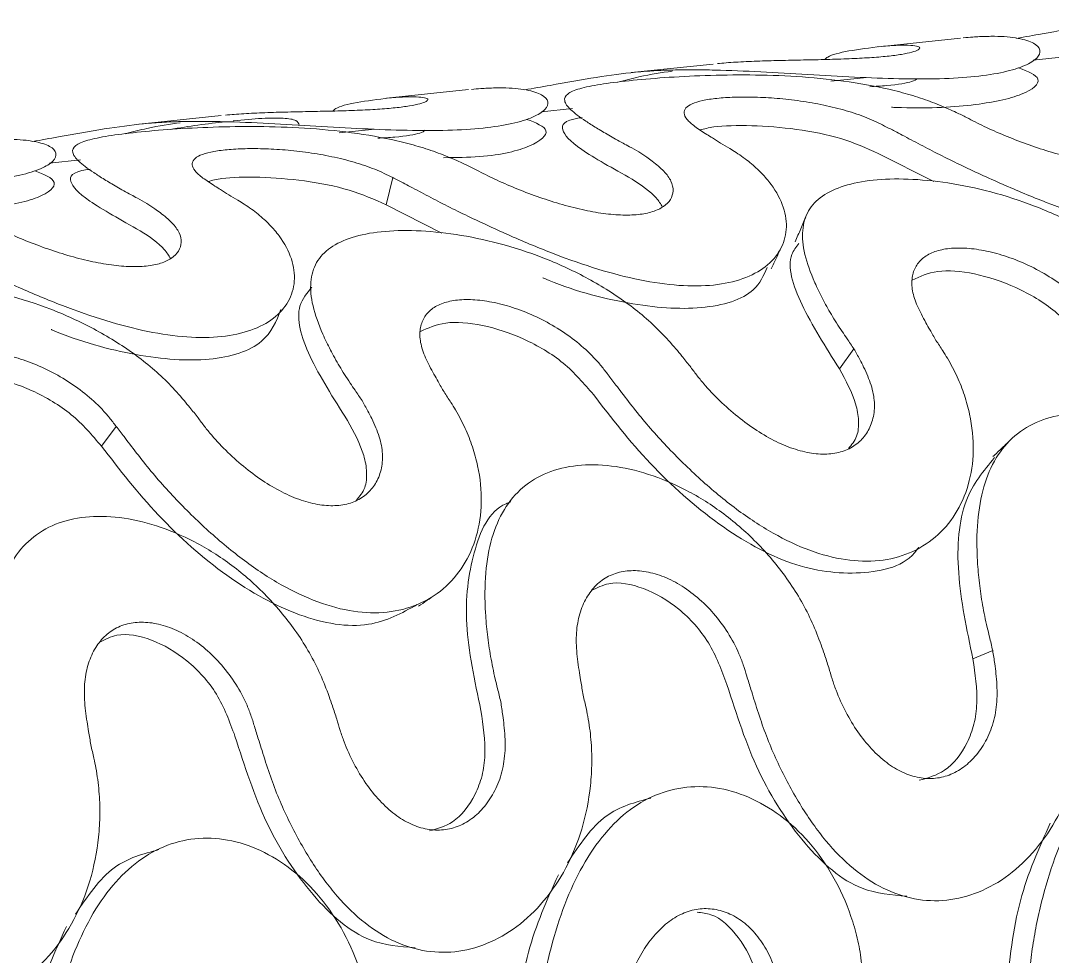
# Model space of a CAD drawing. Header units: millimetres. Extents: x -696 to 165, y -344 to 645.
# Drawn here: x -207.85 to -190.37, y 595.62 to 611.49 of the extents above; entities that cross this region are included whole.
import ezdxf

# ---------------------------------------------------------------- set-up
doc = ezdxf.new("R2010")
doc.units = ezdxf.units.MM

msp = doc.modelspace()

# ---------------------------------------------------------------- linework, layer by layer
at = {"color": 7, "linetype": 'Continuous', "lineweight": 15}
for p, q in [((-191.923, 611.191), (-193.314, 611.045)), ((-196.116, 610.751), (-197.506, 610.606)), ((-190.16, 610.873), (-190.689, 610.818)), ((-193.513, 610.522), (-194.119, 610.458)), ((-200.262, 610.317), (-201.653, 610.171)), ((-204.455, 609.877), (-205.845, 609.731)), ((-198.499, 609.999), (-199.028, 609.943)), ((-201.852, 609.647), (-202.458, 609.584)), ((-206.838, 609.124), (-207.366, 609.069)), ((-201.657, 608.362), (-200.715, 607.882)), ((-206.484, 604.269), (-206.237, 604.606)), ((-191.713, 600.662), (-191.377, 600.806))]:
    msp.add_line(p, q, dxfattribs=at)
at = {"color": 144, "linetype": 'Continuous', "lineweight": 0}
for p, q in [((-193.319, 609.236), (-192.376, 608.757)), ((-201.657, 608.362), (-201.548, 608.825)), ((-193.976, 605.581), (-193.729, 605.918))]:
    msp.add_line(p, q, dxfattribs=at)
for points, knots in [([(-190.971, 611.187), (-190.827, 611.213), (-190.427, 611.283), (-189.729, 611.412), (-189.307, 611.462), (-189.095, 611.488)], [0, 0, 0, 0, 0.217821, 0.608524, 1, 1, 1, 1]), ([(-197.434, 610.613), (-197.373, 610.618), (-197.27, 610.628), (-197.061, 610.641), (-196.801, 610.651), (-196.456, 610.654), (-195.965, 610.648), (-195.315, 610.622), (-194.513, 610.574), (-193.716, 610.527), (-192.957, 610.496), (-192.262, 610.496), (-191.658, 610.533), (-191.169, 610.61), (-190.813, 610.721), (-190.605, 610.853), (-190.554, 610.989), (-190.661, 611.11), (-190.881, 611.181), (-191.125, 611.214), (-191.343, 611.224), (-191.545, 611.219), (-191.728, 611.209), (-191.82, 611.201), (-191.875, 611.196)], [0, 0, 0, 0, 0.01866, 0.031955, 0.063741, 0.095406, 0.127145, 0.190448, 0.253123, 0.315389, 0.377216, 0.438697, 0.5, 0.561304, 0.62279, 0.684608, 0.746879, 0.809341, 0.872758, 0.904994, 0.936399, 0.968174, 0.981425, 1, 1, 1, 1]), ([(-193.264, 611.05), (-193.216, 611.054), (-193.133, 611.062), (-192.973, 611.07), (-192.799, 611.072), (-192.653, 611.057), (-192.602, 611.028), (-192.63, 610.992), (-192.735, 610.952), (-192.911, 610.915), (-193.156, 610.882), (-193.458, 610.858), (-193.806, 610.84), (-194.187, 610.828), (-194.587, 610.82), (-194.99, 610.812), (-195.379, 610.801), (-195.679, 610.787), (-195.896, 610.772), (-195.995, 610.763), (-196.044, 610.759)], [0, 0, 0, 0, 0.037586, 0.064255, 0.12723, 0.189295, 0.251986, 0.314945, 0.377155, 0.438811, 0.499758, 0.561114, 0.622703, 0.684321, 0.746812, 0.809827, 0.873255, 0.936776, 0.968416, 1, 1, 1, 1]), ([(-194.223, 610.83), (-194.208, 610.843), (-194.099, 610.945), (-193.652, 611.001), (-193.264, 611.05)], [0, 0, 0, 0, 0.13264, 1, 1, 1, 1]), ([(-199.31, 610.313), (-199.166, 610.338), (-198.765, 610.409), (-198.068, 610.537), (-197.646, 610.588), (-197.434, 610.613)], [0, 0, 0, 0, 0.217821, 0.608524, 1, 1, 1, 1]), ([(-191.819, 609.845), (-191.878, 609.874), (-191.978, 609.923), (-192.18, 610.015), (-192.432, 610.119), (-192.771, 610.231), (-193.255, 610.356), (-193.898, 610.471), (-194.699, 610.547), (-195.497, 610.572), (-196.259, 610.56), (-196.956, 610.523), (-197.561, 610.47), (-198.049, 610.408), (-198.403, 610.335), (-198.608, 610.246), (-198.658, 610.132), (-198.553, 609.983), (-198.338, 609.822), (-198.101, 609.671), (-197.891, 609.546), (-197.695, 609.436), (-197.52, 609.341), (-197.43, 609.291), (-197.378, 609.262)], [0, 0, 0, 0, 0.01866, 0.031955, 0.063741, 0.095406, 0.127145, 0.190448, 0.253123, 0.315389, 0.377216, 0.438697, 0.5, 0.561304, 0.62279, 0.684608, 0.746879, 0.809341, 0.872758, 0.904994, 0.936399, 0.968174, 0.981425, 1, 1, 1, 1]), ([(-196.809, 610.629), (-196.988, 610.605), (-197.264, 610.567), (-197.61, 610.476), (-197.732, 610.444)], [0, 0, 0, 0, 0.646947, 1, 1, 1, 1]), ([(-193.092, 610.018), (-193.068, 610.017), (-192.535, 609.993), (-191.676, 610.036), (-190.8, 610.22), (-190.481, 610.512), (-190.785, 610.629), (-190.937, 610.688)], [0, 0, 0, 0, 0.01206, 0.259553, 0.50699, 0.754264, 1, 1, 1, 1]), ([(-192.658, 610.502), (-192.679, 610.486), (-192.735, 610.447), (-193.042, 610.392), (-193.363, 610.373), (-193.462, 610.367)], [0, 0, 0, 0, 0.306977, 0.78579, 1, 1, 1, 1]), ([(-205.773, 609.738), (-205.712, 609.744), (-205.609, 609.753), (-205.4, 609.766), (-205.14, 609.777), (-204.795, 609.78), (-204.303, 609.773), (-203.654, 609.747), (-202.851, 609.699), (-202.055, 609.652), (-201.296, 609.622), (-200.601, 609.621), (-199.997, 609.659), (-199.508, 609.736), (-199.152, 609.847), (-198.944, 609.979), (-198.893, 610.115), (-199, 610.235), (-199.22, 610.307), (-199.464, 610.339), (-199.682, 610.349), (-199.884, 610.345), (-200.067, 610.334), (-200.159, 610.326), (-200.214, 610.321)], [0, 0, 0, 0, 0.01866, 0.031955, 0.063741, 0.095406, 0.127145, 0.190448, 0.253123, 0.315389, 0.377216, 0.438697, 0.5, 0.561304, 0.62279, 0.684608, 0.746879, 0.809341, 0.872758, 0.904994, 0.936399, 0.968174, 0.981425, 1, 1, 1, 1]), ([(-201.603, 610.176), (-201.555, 610.18), (-201.472, 610.187), (-201.312, 610.195), (-201.138, 610.197), (-200.992, 610.182), (-200.941, 610.154), (-200.969, 610.117), (-201.074, 610.078), (-201.25, 610.04), (-201.495, 610.008), (-201.797, 609.983), (-202.145, 609.965), (-202.526, 609.954), (-202.926, 609.946), (-203.329, 609.938), (-203.718, 609.927), (-204.018, 609.912), (-204.235, 609.898), (-204.334, 609.889), (-204.383, 609.884)], [0, 0, 0, 0, 0.037586, 0.064255, 0.12723, 0.189295, 0.251986, 0.314945, 0.377155, 0.438811, 0.499758, 0.561114, 0.622703, 0.684321, 0.746812, 0.809827, 0.873255, 0.936776, 0.968416, 1, 1, 1, 1]), ([(-193.209, 609.699), (-193.151, 609.67), (-193.051, 609.62), (-192.852, 609.515), (-192.606, 609.383), (-192.281, 609.215), (-191.821, 608.989), (-191.216, 608.709), (-190.471, 608.397), (-189.729, 608.137), (-189.014, 607.95), (-188.348, 607.855), (-187.755, 607.861), (-187.255, 607.97), (-186.87, 608.175), (-186.618, 608.464), (-186.512, 608.812), (-186.562, 609.196), (-186.737, 609.524), (-186.95, 609.776), (-187.147, 609.957), (-187.336, 610.093), (-187.509, 610.201), (-187.598, 610.252), (-187.65, 610.282)], [0, 0, 0, 0, 0.01866, 0.031955, 0.063741, 0.095406, 0.127145, 0.190448, 0.253123, 0.315389, 0.377216, 0.438697, 0.5, 0.561304, 0.62279, 0.684608, 0.746879, 0.809341, 0.872758, 0.904994, 0.936399, 0.968174, 0.981425, 1, 1, 1, 1]), ([(-202.562, 609.955), (-202.547, 609.969), (-202.437, 610.07), (-201.991, 610.127), (-201.603, 610.176)], [0, 0, 0, 0, 0.13264, 1, 1, 1, 1]), ([(-195.989, 609.408), (-196.035, 609.438), (-196.114, 609.489), (-196.268, 609.585), (-196.435, 609.694), (-196.574, 609.816), (-196.621, 609.921), (-196.589, 610.009), (-196.482, 610.08), (-196.305, 610.135), (-196.06, 610.172), (-195.758, 610.192), (-195.412, 610.193), (-195.032, 610.172), (-194.636, 610.128), (-194.238, 610.059), (-193.855, 609.964), (-193.562, 609.864), (-193.352, 609.773), (-193.257, 609.724), (-193.209, 609.699)], [0, 0, 0, 0, 0.037586, 0.064255, 0.12723, 0.189295, 0.251986, 0.314945, 0.377155, 0.438811, 0.499758, 0.561114, 0.622703, 0.684321, 0.746812, 0.809827, 0.873255, 0.936776, 0.968416, 1, 1, 1, 1]), ([(-189.04, 610.137), (-188.993, 610.106), (-188.914, 610.054), (-188.764, 609.945), (-188.602, 609.81), (-188.476, 609.637), (-188.443, 609.473), (-188.489, 609.326), (-188.607, 609.204), (-188.792, 609.116), (-189.04, 609.067), (-189.339, 609.059), (-189.678, 609.092), (-190.045, 609.162), (-190.428, 609.266), (-190.812, 609.394), (-191.183, 609.54), (-191.47, 609.667), (-191.676, 609.77), (-191.772, 609.82), (-191.819, 609.845)], [0, 0, 0, 0, 0.0375864, 0.0642546, 0.1272298, 0.189295, 0.2519863, 0.3149454, 0.3771553, 0.4388113, 0.4997585, 0.5611137, 0.6227028, 0.6843215, 0.746812, 0.8098273, 0.8732547, 0.9367756, 0.9684164, 1, 1, 1, 1]), ([(-207.649, 609.438), (-207.505, 609.463), (-207.104, 609.534), (-206.407, 609.663), (-205.984, 609.713), (-205.773, 609.738)], [0, 0, 0, 0, 0.217821, 0.608524, 1, 1, 1, 1]), ([(-200.158, 608.97), (-200.216, 608.999), (-200.316, 609.048), (-200.519, 609.14), (-200.771, 609.244), (-201.11, 609.357), (-201.593, 609.482), (-202.237, 609.596), (-203.038, 609.672), (-203.836, 609.697), (-204.598, 609.685), (-205.295, 609.648), (-205.9, 609.596), (-206.388, 609.533), (-206.742, 609.46), (-206.947, 609.371), (-206.997, 609.257), (-206.892, 609.108), (-206.677, 608.948), (-206.44, 608.796), (-206.23, 608.671), (-206.034, 608.562), (-205.859, 608.467), (-205.769, 608.417), (-205.717, 608.387)], [0, 0, 0, 0, 0.01866, 0.031955, 0.063741, 0.095406, 0.127145, 0.190448, 0.253123, 0.315389, 0.377216, 0.438697, 0.5, 0.561304, 0.62279, 0.684608, 0.746879, 0.809341, 0.872758, 0.904994, 0.936399, 0.968174, 0.981425, 1, 1, 1, 1]), ([(-205.148, 609.755), (-205.327, 609.73), (-205.603, 609.692), (-205.949, 609.602), (-206.071, 609.57)], [0, 0, 0, 0, 0.646947, 1, 1, 1, 1]), ([(-200.686, 609.162), (-200.475, 609.165), (-199.817, 609.175), (-199.154, 609.351), (-198.816, 609.636), (-199.123, 609.754), (-199.276, 609.813)], [0, 0, 0, 0, 0.137134, 0.4254799, 0.7136367, 1, 1, 1, 1]), ([(-198.337, 609.843), (-198.353, 609.841), (-198.655, 609.794), (-198.725, 609.651), (-198.461, 609.34), (-197.813, 608.98), (-197.488, 608.799)], [0, 0, 0, 0, 0.018526, 0.345504, 0.672289, 1, 1, 1, 1]), ([(-196.336, 609.634), (-196.265, 609.652), (-196.064, 609.704), (-195.473, 609.716), (-194.708, 609.659), (-193.918, 609.506), (-193.518, 609.326), (-193.319, 609.236)], [0, 0, 0, 0, 0.1208444, 0.3410452, 0.5613281, 0.7807822, 1, 1, 1, 1]), ([(-200.996, 609.627), (-201.018, 609.612), (-201.074, 609.572), (-201.381, 609.517), (-201.702, 609.499), (-201.801, 609.493)], [0, 0, 0, 0, 0.306977, 0.78579, 1, 1, 1, 1]), ([(-214.112, 608.864), (-214.051, 608.869), (-213.948, 608.878), (-213.739, 608.892), (-213.479, 608.902), (-213.134, 608.905), (-212.642, 608.899), (-211.993, 608.873), (-211.19, 608.825), (-210.394, 608.778), (-209.635, 608.747), (-208.94, 608.746), (-208.336, 608.784), (-207.847, 608.861), (-207.491, 608.972), (-207.283, 609.104), (-207.232, 609.24), (-207.339, 609.361), (-207.559, 609.432), (-207.803, 609.464), (-208.021, 609.475), (-208.223, 609.47), (-208.406, 609.46), (-208.498, 609.452), (-208.552, 609.447)], [0, 0, 0, 0, 0.01866, 0.031955, 0.063741, 0.095406, 0.127145, 0.190448, 0.253123, 0.315389, 0.377216, 0.438697, 0.5, 0.561304, 0.62279, 0.684608, 0.746879, 0.809341, 0.872758, 0.904994, 0.936399, 0.968174, 0.981425, 1, 1, 1, 1]), ([(-204.328, 608.533), (-204.374, 608.563), (-204.453, 608.614), (-204.607, 608.71), (-204.774, 608.819), (-204.913, 608.941), (-204.959, 609.046), (-204.928, 609.134), (-204.821, 609.206), (-204.644, 609.261), (-204.399, 609.298), (-204.097, 609.317), (-203.75, 609.318), (-203.371, 609.298), (-202.975, 609.253), (-202.577, 609.184), (-202.194, 609.089), (-201.901, 608.989), (-201.691, 608.898), (-201.596, 608.849), (-201.548, 608.825)], [0, 0, 0, 0, 0.0375864, 0.0642546, 0.1272298, 0.189295, 0.2519863, 0.3149454, 0.3771553, 0.4388113, 0.4997585, 0.5611137, 0.6227028, 0.6843215, 0.746812, 0.8098273, 0.8732547, 0.9367756, 0.9684164, 1, 1, 1, 1]), ([(-197.378, 609.262), (-197.332, 609.231), (-197.253, 609.179), (-197.103, 609.071), (-196.941, 608.935), (-196.815, 608.762), (-196.782, 608.598), (-196.828, 608.451), (-196.946, 608.33), (-197.131, 608.241), (-197.379, 608.192), (-197.678, 608.185), (-198.017, 608.217), (-198.384, 608.288), (-198.767, 608.392), (-199.151, 608.52), (-199.522, 608.665), (-199.809, 608.793), (-200.015, 608.895), (-200.111, 608.945), (-200.158, 608.97)], [0, 0, 0, 0, 0.037586, 0.064255, 0.12723, 0.189295, 0.251986, 0.314945, 0.377155, 0.438811, 0.499758, 0.561114, 0.622703, 0.684321, 0.746812, 0.809827, 0.873255, 0.936776, 0.968416, 1, 1, 1, 1]), ([(-209.77, 608.269), (-209.745, 608.268), (-209.213, 608.244), (-208.353, 608.287), (-207.478, 608.47), (-207.158, 608.763), (-207.463, 608.88), (-207.615, 608.939)], [0, 0, 0, 0, 0.0120602, 0.2595526, 0.5069896, 0.7542643, 1, 1, 1, 1]), ([(-206.676, 608.969), (-206.692, 608.966), (-206.994, 608.919), (-207.063, 608.776), (-206.8, 608.466), (-206.152, 608.105), (-205.827, 607.924)], [0, 0, 0, 0, 0.018526, 0.345504, 0.672289, 1, 1, 1, 1]), ([(-204.675, 608.76), (-204.604, 608.778), (-204.403, 608.83), (-203.812, 608.842), (-203.047, 608.784), (-202.257, 608.631), (-201.857, 608.452), (-201.657, 608.362)], [0, 0, 0, 0, 0.1208444, 0.3410452, 0.5613281, 0.7807822, 1, 1, 1, 1]), ([(-197.488, 608.799), (-197.332, 608.695), (-197.104, 608.542), (-197.006, 608.378), (-196.976, 608.326)], [0, 0, 0, 0, 0.684875, 1, 1, 1, 1]), ([(-209.887, 607.95), (-209.829, 607.921), (-209.729, 607.87), (-209.529, 607.766), (-209.284, 607.634), (-208.959, 607.465), (-208.498, 607.24), (-207.894, 606.96), (-207.149, 606.647), (-206.407, 606.388), (-205.692, 606.201), (-205.026, 606.106), (-204.432, 606.112), (-203.933, 606.221), (-203.548, 606.426), (-203.296, 606.714), (-203.19, 607.063), (-203.24, 607.447), (-203.415, 607.775), (-203.628, 608.026), (-203.825, 608.208), (-204.014, 608.344), (-204.187, 608.452), (-204.276, 608.503), (-204.328, 608.533)], [0, 0, 0, 0, 0.01866, 0.031955, 0.063741, 0.095406, 0.127145, 0.190448, 0.253123, 0.315389, 0.377216, 0.438697, 0.5, 0.561304, 0.62279, 0.684608, 0.746879, 0.809341, 0.872758, 0.904994, 0.936399, 0.968174, 0.981425, 1, 1, 1, 1]), ([(-205.717, 608.387), (-205.671, 608.357), (-205.592, 608.305), (-205.442, 608.196), (-205.28, 608.061), (-205.153, 607.887), (-205.121, 607.724), (-205.167, 607.576), (-205.285, 607.455), (-205.47, 607.366), (-205.718, 607.318), (-206.017, 607.31), (-206.356, 607.343), (-206.723, 607.413), (-207.106, 607.517), (-207.49, 607.645), (-207.861, 607.791), (-208.147, 607.918), (-208.354, 608.021), (-208.449, 608.071), (-208.497, 608.096)], [0, 0, 0, 0, 0.037586, 0.064255, 0.12723, 0.189295, 0.251986, 0.314945, 0.377155, 0.438811, 0.499758, 0.561114, 0.622703, 0.684321, 0.746812, 0.809827, 0.873255, 0.936776, 0.968416, 1, 1, 1, 1]), ([(-205.827, 607.924), (-205.671, 607.82), (-205.443, 607.668), (-205.345, 607.503), (-205.314, 607.452)], [0, 0, 0, 0, 0.684875, 1, 1, 1, 1]), ([(-196.508, 605.627), (-196.554, 605.684), (-196.632, 605.783), (-196.792, 605.976), (-196.996, 606.202), (-197.278, 606.467), (-197.694, 606.792), (-198.265, 607.145), (-199, 607.481), (-199.75, 607.723), (-200.481, 607.873), (-201.161, 607.938), (-201.76, 607.92), (-202.254, 607.823), (-202.625, 607.648), (-202.861, 607.396), (-202.958, 607.066), (-202.92, 606.658), (-202.777, 606.257), (-202.609, 605.905), (-202.455, 605.628), (-202.308, 605.397), (-202.174, 605.201), (-202.107, 605.102), (-202.068, 605.044)], [0, 0, 0, 0, 0.01866, 0.031955, 0.063741, 0.095406, 0.127145, 0.190448, 0.253123, 0.315389, 0.377216, 0.438697, 0.5, 0.561304, 0.62279, 0.684608, 0.746879, 0.809341, 0.872758, 0.904994, 0.936399, 0.968174, 0.981425, 1, 1, 1, 1]), ([(-192.339, 606.064), (-192.372, 606.123), (-192.43, 606.223), (-192.541, 606.419), (-192.662, 606.647), (-192.749, 606.909), (-192.753, 607.137), (-192.688, 607.327), (-192.557, 607.475), (-192.366, 607.578), (-192.117, 607.631), (-191.819, 607.634), (-191.487, 607.587), (-191.131, 607.49), (-190.768, 607.343), (-190.413, 607.15), (-190.082, 606.916), (-189.837, 606.693), (-189.67, 606.503), (-189.596, 606.405), (-189.559, 606.355)], [0, 0, 0, 0, 0.037586, 0.064255, 0.12723, 0.189295, 0.251986, 0.314945, 0.377155, 0.438811, 0.499758, 0.561114, 0.622703, 0.684321, 0.746812, 0.809827, 0.873255, 0.936776, 0.968416, 1, 1, 1, 1]), ([(-192.74, 607.087), (-192.61, 607.148), (-192.346, 607.273), (-191.696, 607.222), (-190.982, 606.988), (-190.283, 606.578), (-189.965, 606.205), (-189.806, 606.019)], [0, 0, 0, 0, 0.195842, 0.397258, 0.59875, 0.799483, 1, 1, 1, 1]), ([(-204.847, 604.752), (-204.893, 604.81), (-204.971, 604.908), (-205.131, 605.101), (-205.334, 605.328), (-205.617, 605.593), (-206.033, 605.917), (-206.604, 606.271), (-207.339, 606.607), (-208.089, 606.848), (-208.82, 606.999), (-209.5, 607.063), (-210.099, 607.045), (-210.593, 606.948), (-210.964, 606.774), (-211.2, 606.521), (-211.297, 606.191), (-211.258, 605.784), (-211.116, 605.382), (-210.948, 605.031), (-210.793, 604.754), (-210.647, 604.523), (-210.513, 604.327), (-210.446, 604.227), (-210.406, 604.169)], [0, 0, 0, 0, 0.01866, 0.031955, 0.063741, 0.095406, 0.127145, 0.190448, 0.253123, 0.315389, 0.377216, 0.438697, 0.5, 0.561304, 0.62279, 0.684608, 0.746879, 0.809341, 0.872758, 0.904994, 0.936399, 0.968174, 0.981425, 1, 1, 1, 1]), ([(-202.916, 606.968), (-202.999, 606.869), (-203.229, 606.598), (-203.024, 605.828), (-202.552, 605.081), (-202.315, 604.707)], [0, 0, 0, 0, 0.222686, 0.610793, 1, 1, 1, 1]), ([(-200.678, 605.189), (-200.711, 605.248), (-200.769, 605.349), (-200.88, 605.544), (-201.001, 605.772), (-201.088, 606.035), (-201.092, 606.262), (-201.027, 606.452), (-200.896, 606.6), (-200.705, 606.703), (-200.455, 606.756), (-200.158, 606.759), (-199.826, 606.712), (-199.47, 606.615), (-199.107, 606.468), (-198.752, 606.276), (-198.421, 606.042), (-198.176, 605.819), (-198.008, 605.628), (-197.935, 605.53), (-197.898, 605.481)], [0, 0, 0, 0, 0.037586, 0.064255, 0.12723, 0.189295, 0.251986, 0.314945, 0.377155, 0.438811, 0.499758, 0.561114, 0.622703, 0.684321, 0.746812, 0.809827, 0.873255, 0.936776, 0.968416, 1, 1, 1, 1]), ([(-207.339, 606.249), (-207.335, 606.247), (-206.854, 606.04), (-205.861, 605.775), (-204.608, 605.678), (-203.689, 605.973), (-203.521, 606.39), (-203.442, 606.585)], [0, 0, 0, 0, 0.002279, 0.259127, 0.516216, 0.773247, 1, 1, 1, 1]), ([(-201.079, 606.212), (-200.949, 606.273), (-200.685, 606.398), (-200.035, 606.347), (-199.321, 606.113), (-198.622, 605.703), (-198.304, 605.33), (-198.145, 605.144)], [0, 0, 0, 0, 0.195842, 0.397258, 0.59875, 0.799483, 1, 1, 1, 1]), ([(-197.898, 605.481), (-197.853, 605.423), (-197.776, 605.323), (-197.622, 605.121), (-197.433, 604.874), (-197.181, 604.568), (-196.819, 604.171), (-196.336, 603.697), (-195.727, 603.189), (-195.102, 602.777), (-194.477, 602.482), (-193.869, 602.321), (-193.294, 602.305), (-192.775, 602.436), (-192.334, 602.707), (-191.991, 603.104), (-191.769, 603.605), (-191.682, 604.183), (-191.735, 604.707), (-191.85, 605.131), (-191.974, 605.449), (-192.107, 605.7), (-192.233, 605.905), (-192.3, 606.005), (-192.339, 606.064)], [0, 0, 0, 0, 0.01866, 0.031955, 0.063741, 0.095406, 0.127145, 0.190448, 0.253123, 0.315389, 0.377216, 0.438697, 0.5, 0.561304, 0.62279, 0.684608, 0.746879, 0.809341, 0.872758, 0.904994, 0.936399, 0.968174, 0.981425, 1, 1, 1, 1]), ([(-193.729, 605.918), (-193.695, 605.859), (-193.639, 605.757), (-193.534, 605.553), (-193.428, 605.306), (-193.368, 605.006), (-193.395, 604.736), (-193.491, 604.503), (-193.649, 604.318), (-193.858, 604.191), (-194.114, 604.129), (-194.405, 604.135), (-194.719, 604.206), (-195.048, 604.339), (-195.379, 604.53), (-195.703, 604.765), (-196.008, 605.036), (-196.237, 605.279), (-196.399, 605.478), (-196.472, 605.577), (-196.508, 605.627)], [0, 0, 0, 0, 0.037586, 0.064255, 0.12723, 0.189295, 0.251986, 0.314945, 0.377155, 0.438811, 0.499758, 0.561114, 0.622703, 0.684321, 0.746812, 0.809827, 0.873255, 0.936776, 0.968416, 1, 1, 1, 1]), ([(-193.976, 605.581), (-193.867, 605.382), (-193.705, 605.085), (-193.639, 604.697), (-193.663, 604.421), (-193.769, 604.294), (-193.823, 604.228)], [0, 0, 0, 0, 0.395652, 0.591056, 0.788395, 1, 1, 1, 1]), ([(-198.145, 605.144), (-197.839, 604.748), (-197.228, 603.958), (-196.028, 602.894), (-194.772, 602.19), (-193.614, 602.058), (-192.84, 602.234), (-192.642, 602.54), (-192.632, 602.555)], [0, 0, 0, 0, 0.198725, 0.396184, 0.593851, 0.791703, 0.989511, 1, 1, 1, 1]), ([(-202.068, 605.044), (-202.034, 604.984), (-201.978, 604.883), (-201.873, 604.678), (-201.767, 604.431), (-201.707, 604.131), (-201.734, 603.861), (-201.83, 603.628), (-201.988, 603.444), (-202.197, 603.316), (-202.453, 603.255), (-202.744, 603.26), (-203.058, 603.331), (-203.387, 603.465), (-203.718, 603.655), (-204.042, 603.891), (-204.347, 604.161), (-204.576, 604.404), (-204.738, 604.603), (-204.811, 604.702), (-204.847, 604.752)], [0, 0, 0, 0, 0.037586, 0.064255, 0.12723, 0.189295, 0.251986, 0.314945, 0.377155, 0.438811, 0.499758, 0.561114, 0.622703, 0.684321, 0.746812, 0.809827, 0.873255, 0.936776, 0.968416, 1, 1, 1, 1]), ([(-202.315, 604.707), (-202.206, 604.508), (-202.044, 604.211), (-201.978, 603.822), (-202.002, 603.547), (-202.108, 603.419), (-202.162, 603.353)], [0, 0, 0, 0, 0.395652, 0.591056, 0.788395, 1, 1, 1, 1]), ([(-194.157, 600.515), (-194.181, 600.59), (-194.223, 600.719), (-194.312, 600.974), (-194.432, 601.277), (-194.614, 601.641), (-194.904, 602.098), (-195.333, 602.616), (-195.925, 603.138), (-196.563, 603.539), (-197.214, 603.813), (-197.846, 603.955), (-198.429, 603.963), (-198.939, 603.84), (-199.358, 603.588), (-199.674, 603.213), (-199.883, 602.723), (-199.987, 602.13), (-199.988, 601.562), (-199.946, 601.078), (-199.891, 600.703), (-199.828, 600.395), (-199.765, 600.137), (-199.734, 600.007), (-199.716, 599.932)], [0, 0, 0, 0, 0.01866, 0.031955, 0.063741, 0.095406, 0.127145, 0.190448, 0.253123, 0.315389, 0.377216, 0.438697, 0.5, 0.561304, 0.62279, 0.684608, 0.746879, 0.809341, 0.872758, 0.904994, 0.936399, 0.968174, 0.981425, 1, 1, 1, 1]), ([(-199.545, 603.325), (-199.573, 603.315), (-199.913, 603.19), (-200.208, 602.497), (-200.374, 601.293), (-200.159, 600.29), (-200.052, 599.788)], [0, 0, 0, 0, 0.027964, 0.351798, 0.67544, 1, 1, 1, 1]), ([(-202.495, 599.64), (-202.52, 599.715), (-202.562, 599.844), (-202.651, 600.099), (-202.771, 600.403), (-202.953, 600.766), (-203.243, 601.223), (-203.672, 601.742), (-204.263, 602.264), (-204.902, 602.665), (-205.553, 602.939), (-206.185, 603.08), (-206.768, 603.089), (-207.278, 602.966), (-207.697, 602.713), (-208.013, 602.338), (-208.222, 601.848), (-208.326, 601.255), (-208.327, 600.688), (-208.285, 600.204), (-208.23, 599.828), (-208.167, 599.52), (-208.104, 599.262), (-208.073, 599.133), (-208.055, 599.057)], [0, 0, 0, 0, 0.01866, 0.031955, 0.063741, 0.095406, 0.127145, 0.190448, 0.253123, 0.315389, 0.377216, 0.438697, 0.5, 0.561304, 0.62279, 0.684608, 0.746879, 0.809341, 0.872758, 0.904994, 0.936399, 0.968174, 0.981425, 1, 1, 1, 1]), ([(-198.326, 600.077), (-198.338, 600.154), (-198.36, 600.284), (-198.402, 600.541), (-198.44, 600.844), (-198.435, 601.197), (-198.361, 601.506), (-198.234, 601.764), (-198.057, 601.965), (-197.837, 602.101), (-197.578, 602.165), (-197.291, 602.157), (-196.986, 602.077), (-196.677, 601.928), (-196.378, 601.711), (-196.1, 601.437), (-195.861, 601.113), (-195.701, 600.813), (-195.603, 600.561), (-195.565, 600.433), (-195.546, 600.369)], [0, 0, 0, 0, 0.037586, 0.064255, 0.12723, 0.189295, 0.251986, 0.314945, 0.377155, 0.438811, 0.499758, 0.561114, 0.622703, 0.684321, 0.746812, 0.809827, 0.873255, 0.936776, 0.968416, 1, 1, 1, 1]), ([(-198.177, 601.819), (-198.083, 601.867), (-197.837, 601.995), (-197.293, 601.891), (-196.687, 601.543), (-196.153, 600.961), (-195.973, 600.47), (-195.882, 600.225)], [0, 0, 0, 0, 0.133651, 0.350644, 0.567718, 0.783976, 1, 1, 1, 1]), ([(-206.665, 599.203), (-206.677, 599.279), (-206.699, 599.41), (-206.741, 599.666), (-206.779, 599.969), (-206.774, 600.323), (-206.7, 600.631), (-206.573, 600.89), (-206.396, 601.09), (-206.176, 601.226), (-205.917, 601.29), (-205.63, 601.282), (-205.325, 601.203), (-205.016, 601.053), (-204.716, 600.836), (-204.439, 600.562), (-204.2, 600.238), (-204.039, 599.938), (-203.942, 599.687), (-203.904, 599.558), (-203.885, 599.494)], [0, 0, 0, 0, 0.037586, 0.064255, 0.12723, 0.189295, 0.251986, 0.314945, 0.377155, 0.438811, 0.499758, 0.561114, 0.622703, 0.684321, 0.746812, 0.809827, 0.873255, 0.936776, 0.968416, 1, 1, 1, 1]), ([(-206.516, 600.944), (-206.422, 600.993), (-206.176, 601.12), (-205.632, 601.017), (-205.026, 600.668), (-204.492, 600.087), (-204.311, 599.596), (-204.221, 599.35)], [0, 0, 0, 0, 0.133651, 0.350644, 0.567718, 0.783976, 1, 1, 1, 1]), ([(-195.546, 600.369), (-195.522, 600.293), (-195.481, 600.164), (-195.401, 599.905), (-195.302, 599.593), (-195.161, 599.212), (-194.943, 598.724), (-194.634, 598.154), (-194.214, 597.558), (-193.746, 597.084), (-193.239, 596.749), (-192.704, 596.566), (-192.155, 596.543), (-191.611, 596.681), (-191.096, 596.974), (-190.635, 597.411), (-190.256, 597.974), (-189.981, 598.64), (-189.859, 599.26), (-189.828, 599.775), (-189.842, 600.168), (-189.885, 600.484), (-189.939, 600.746), (-189.969, 600.876), (-189.987, 600.952)], [0, 0, 0, 0, 0.0186597, 0.0319549, 0.0637412, 0.0954062, 0.1271454, 0.1904484, 0.2531234, 0.3153892, 0.3772158, 0.4386966, 0.5000004, 0.5613035, 0.6227903, 0.6846084, 0.746879, 0.8093411, 0.8727575, 0.9049937, 0.9363988, 0.9681745, 0.9814248, 1, 1, 1, 1]), ([(-203.885, 599.494), (-203.861, 599.419), (-203.82, 599.29), (-203.74, 599.031), (-203.641, 598.719), (-203.5, 598.337), (-203.282, 597.849), (-202.973, 597.279), (-202.553, 596.684), (-202.085, 596.21), (-201.578, 595.874), (-201.043, 595.691), (-200.494, 595.668), (-199.95, 595.806), (-199.434, 596.1), (-198.974, 596.537), (-198.595, 597.1), (-198.32, 597.766), (-198.198, 598.385), (-198.167, 598.9), (-198.181, 599.293), (-198.224, 599.61), (-198.278, 599.871), (-198.308, 600.001), (-198.326, 600.077)], [0, 0, 0, 0, 0.01866, 0.031955, 0.063741, 0.095406, 0.127145, 0.190448, 0.253123, 0.315389, 0.377216, 0.438697, 0.5, 0.561304, 0.62279, 0.684608, 0.746879, 0.809341, 0.872758, 0.904994, 0.936399, 0.968174, 0.981425, 1, 1, 1, 1]), ([(-195.882, 600.225), (-195.72, 599.72), (-195.396, 598.713), (-194.586, 597.475), (-193.71, 596.705), (-193.088, 596.657), (-192.83, 596.637)], [0, 0, 0, 0, 0.270904, 0.540083, 0.809546, 1, 1, 1, 1]), ([(-199.716, 599.932), (-199.704, 599.855), (-199.683, 599.724), (-199.651, 599.464), (-199.631, 599.153), (-199.674, 598.783), (-199.79, 598.456), (-199.96, 598.18), (-200.173, 597.963), (-200.418, 597.817), (-200.685, 597.749), (-200.964, 597.761), (-201.244, 597.851), (-201.517, 598.016), (-201.773, 598.251), (-202.008, 598.544), (-202.211, 598.883), (-202.351, 599.192), (-202.44, 599.447), (-202.477, 599.576), (-202.495, 599.64)], [0, 0, 0, 0, 0.037586, 0.064255, 0.12723, 0.189295, 0.251986, 0.314945, 0.377155, 0.438811, 0.499758, 0.561114, 0.622703, 0.684321, 0.746812, 0.809827, 0.873255, 0.936776, 0.968416, 1, 1, 1, 1]), ([(-200.052, 599.788), (-200.014, 599.534), (-199.958, 599.154), (-200.022, 598.672), (-200.183, 598.259), (-200.476, 597.871), (-200.787, 597.782), (-200.922, 597.743)], [0, 0, 0, 0, 0.267383, 0.399437, 0.5328, 0.797632, 1, 1, 1, 1]), ([(-185.23, 595.522), (-185.229, 595.6), (-185.228, 595.733), (-185.232, 595.999), (-185.249, 596.319), (-185.307, 596.708), (-185.438, 597.205), (-185.683, 597.781), (-186.082, 598.378), (-186.566, 598.851), (-187.104, 599.183), (-187.667, 599.364), (-188.227, 599.386), (-188.76, 599.249), (-189.248, 598.958), (-189.678, 598.524), (-190.041, 597.963), (-190.336, 597.295), (-190.523, 596.669), (-190.64, 596.145), (-190.709, 595.745), (-190.748, 595.42), (-190.77, 595.151), (-190.782, 595.017), (-190.789, 594.939)], [0, 0, 0, 0, 0.01866, 0.031955, 0.063741, 0.095406, 0.127145, 0.190448, 0.253123, 0.315389, 0.377216, 0.438697, 0.5, 0.561304, 0.62279, 0.684608, 0.746879, 0.809341, 0.872758, 0.904994, 0.936399, 0.968174, 0.981425, 1, 1, 1, 1]), ([(-212.224, 598.62), (-212.2, 598.544), (-212.159, 598.415), (-212.079, 598.156), (-211.98, 597.844), (-211.838, 597.463), (-211.621, 596.975), (-211.312, 596.405), (-210.892, 595.809), (-210.424, 595.335), (-209.917, 595), (-209.382, 594.817), (-208.833, 594.794), (-208.289, 594.932), (-207.773, 595.225), (-207.313, 595.662), (-206.933, 596.225), (-206.659, 596.891), (-206.537, 597.511), (-206.506, 598.026), (-206.52, 598.419), (-206.563, 598.735), (-206.617, 598.997), (-206.647, 599.127), (-206.665, 599.203)], [0, 0, 0, 0, 0.01866, 0.031955, 0.063741, 0.095406, 0.127145, 0.190448, 0.253123, 0.315389, 0.377216, 0.438697, 0.5, 0.561304, 0.62279, 0.684608, 0.746879, 0.809341, 0.872758, 0.904994, 0.936399, 0.968174, 0.981425, 1, 1, 1, 1]), ([(-204.221, 599.35), (-204.059, 598.845), (-203.735, 597.838), (-202.925, 596.601), (-202.049, 595.83), (-201.427, 595.782), (-201.169, 595.762)], [0, 0, 0, 0, 0.270904, 0.5400833, 0.8095456, 1, 1, 1, 1]), ([(-193.569, 594.647), (-193.568, 594.725), (-193.567, 594.859), (-193.571, 595.125), (-193.588, 595.445), (-193.645, 595.834), (-193.777, 596.33), (-194.022, 596.906), (-194.421, 597.504), (-194.905, 597.976), (-195.443, 598.309), (-196.006, 598.489), (-196.566, 598.511), (-197.099, 598.374), (-197.587, 598.084), (-198.017, 597.649), (-198.38, 597.088), (-198.675, 596.42), (-198.862, 595.794), (-198.978, 595.271), (-199.048, 594.87), (-199.087, 594.546), (-199.109, 594.277), (-199.121, 594.143), (-199.128, 594.064)], [0, 0, 0, 0, 0.01866, 0.031955, 0.063741, 0.095406, 0.127145, 0.190448, 0.253123, 0.315389, 0.377216, 0.438697, 0.5, 0.561304, 0.62279, 0.684608, 0.746879, 0.809341, 0.872758, 0.904994, 0.936399, 0.968174, 0.981425, 1, 1, 1, 1]), ([(-197.171, 598.301), (-197.437, 598.231), (-197.996, 598.082), (-198.383, 597.507), (-198.586, 597.205)], [0, 0, 0, 0, 0.474247, 1, 1, 1, 1]), ([(-190.401, 597.874), (-190.592, 597.45), (-190.981, 596.59), (-191.091, 595.547), (-191.147, 595.016)], [0, 0, 0, 0, 0.491663, 1, 1, 1, 1]), ([(-201.908, 593.773), (-201.907, 593.851), (-201.906, 593.984), (-201.91, 594.25), (-201.927, 594.57), (-201.984, 594.959), (-202.116, 595.456), (-202.361, 596.032), (-202.76, 596.629), (-203.244, 597.102), (-203.782, 597.434), (-204.345, 597.614), (-204.905, 597.636), (-205.438, 597.5), (-205.926, 597.209), (-206.356, 596.775), (-206.719, 596.213), (-207.014, 595.545), (-207.201, 594.92), (-207.317, 594.396), (-207.387, 593.995), (-207.425, 593.671), (-207.448, 593.402), (-207.46, 593.268), (-207.467, 593.19)], [0, 0, 0, 0, 0.01866, 0.031955, 0.063741, 0.095406, 0.127145, 0.190448, 0.253123, 0.315389, 0.377216, 0.438697, 0.5, 0.561304, 0.62279, 0.684608, 0.746879, 0.809341, 0.872758, 0.904994, 0.936399, 0.968174, 0.981425, 1, 1, 1, 1]), ([(-205.51, 597.426), (-205.776, 597.356), (-206.335, 597.207), (-206.722, 596.633), (-206.925, 596.331)], [0, 0, 0, 0, 0.474247, 1, 1, 1, 1]), ([(-198.739, 596.999), (-198.931, 596.576), (-199.32, 595.715), (-199.43, 594.672), (-199.486, 594.142)], [0, 0, 0, 0, 0.4916626, 1, 1, 1, 1]), ([(-197.738, 594.21), (-197.725, 594.289), (-197.704, 594.424), (-197.661, 594.692), (-197.601, 595.01), (-197.48, 595.387), (-197.309, 595.719), (-197.101, 596), (-196.865, 596.218), (-196.608, 596.366), (-196.337, 596.434), (-196.063, 596.421), (-195.794, 596.33), (-195.545, 596.163), (-195.326, 595.924), (-195.148, 595.626), (-195.021, 595.28), (-194.964, 594.963), (-194.951, 594.7), (-194.956, 594.568), (-194.958, 594.502)], [0, 0, 0, 0, 0.037586, 0.064255, 0.12723, 0.189295, 0.251986, 0.314945, 0.377155, 0.438811, 0.499758, 0.561114, 0.622703, 0.684321, 0.746812, 0.809827, 0.873255, 0.936776, 0.968416, 1, 1, 1, 1]), ([(-196.387, 596.364), (-196.308, 596.356), (-196.047, 596.328), (-195.668, 595.962), (-195.34, 595.349), (-195.324, 594.836), (-195.317, 594.579)], [0, 0, 0, 0, 0.126426, 0.418454, 0.709384, 1, 1, 1, 1]), ([(-207.078, 596.125), (-207.27, 595.701), (-207.659, 594.84), (-207.769, 593.797), (-207.825, 593.267)], [0, 0, 0, 0, 0.491663, 1, 1, 1, 1])]:
    msp.add_open_spline(points, degree=3, knots=knots, dxfattribs=at)
at = {"color": 7, "linetype": 'Continuous', "lineweight": 15}
for points, knots in [([(-205.322, 609.642), (-205.159, 609.668), (-204.815, 609.723), (-204.534, 609.755), (-204.385, 609.772)], [0, 0, 0, 0, 0.471403, 1, 1, 1, 1]), ([(-204.251, 609.788), (-204.08, 609.804), (-203.737, 609.837), (-203.386, 609.838), (-203.17, 609.807), (-203.144, 609.743), (-203.133, 609.716)], [0, 0, 0, 0, 0.262745, 0.526278, 0.791231, 1, 1, 1, 1]), ([(-201.548, 608.825), (-201.49, 608.795), (-201.39, 608.745), (-201.19, 608.64), (-200.945, 608.509), (-200.62, 608.34), (-200.16, 608.114), (-199.555, 607.834), (-198.81, 607.522), (-198.068, 607.262), (-197.353, 607.076), (-196.687, 606.98), (-196.093, 606.986), (-195.594, 607.095), (-195.209, 607.301), (-194.957, 607.589), (-194.851, 607.937), (-194.901, 608.322), (-195.076, 608.649), (-195.289, 608.901), (-195.486, 609.082), (-195.675, 609.219), (-195.848, 609.327), (-195.937, 609.378), (-195.989, 609.408)], [0, 0, 0, 0, 0.0186597, 0.0319549, 0.0637412, 0.0954062, 0.1271454, 0.1904484, 0.2531234, 0.3153892, 0.3772158, 0.4386966, 0.5000004, 0.5613035, 0.6227903, 0.6846084, 0.746879, 0.8093411, 0.8727575, 0.9049937, 0.9363988, 0.9681745, 0.9814248, 1, 1, 1, 1]), ([(-188.169, 606.501), (-188.215, 606.559), (-188.293, 606.658), (-188.453, 606.851), (-188.657, 607.077), (-188.939, 607.342), (-189.355, 607.666), (-189.926, 608.02), (-190.661, 608.356), (-191.411, 608.597), (-192.142, 608.748), (-192.822, 608.812), (-193.421, 608.794), (-193.915, 608.697), (-194.286, 608.523), (-194.523, 608.271), (-194.62, 607.94), (-194.581, 607.533), (-194.438, 607.131), (-194.27, 606.78), (-194.116, 606.503), (-193.969, 606.272), (-193.835, 606.076), (-193.768, 605.976), (-193.729, 605.918)], [0, 0, 0, 0, 0.01866, 0.031955, 0.063741, 0.095406, 0.127145, 0.190448, 0.253123, 0.315389, 0.377216, 0.438697, 0.5, 0.561304, 0.62279, 0.684608, 0.746879, 0.809341, 0.872758, 0.904994, 0.936399, 0.968174, 0.981425, 1, 1, 1, 1]), ([(-194.538, 608.179), (-194.569, 608.105), (-194.631, 607.957), (-194.693, 607.81), (-194.724, 607.736)], [0, 0, 0, 0, 0.500032, 1, 1, 1, 1]), ([(-195.132, 607.278), (-195.103, 607.34), (-195.044, 607.464), (-194.985, 607.587), (-194.955, 607.649)], [0, 0, 0, 0, 0.499959, 1, 1, 1, 1]), ([(-194.663, 607.706), (-194.709, 607.647), (-194.891, 607.412), (-194.678, 606.699), (-194.21, 605.954), (-193.976, 605.581)], [0, 0, 0, 0, 0.141887, 0.570336, 1, 1, 1, 1]), ([(-199, 607.123), (-198.996, 607.121), (-198.515, 606.915), (-197.52, 606.649), (-196.275, 606.556), (-195.416, 606.812), (-195.261, 607.165), (-195.202, 607.3)], [0, 0, 0, 0, 0.002444, 0.277859, 0.553533, 0.829145, 1, 1, 1, 1]), ([(-209.017, 604.315), (-209.05, 604.374), (-209.108, 604.474), (-209.219, 604.67), (-209.34, 604.897), (-209.427, 605.16), (-209.43, 605.387), (-209.366, 605.577), (-209.235, 605.726), (-209.044, 605.828), (-208.794, 605.882), (-208.497, 605.885), (-208.165, 605.838), (-207.809, 605.741), (-207.446, 605.593), (-207.091, 605.401), (-206.759, 605.167), (-206.515, 604.944), (-206.347, 604.754), (-206.274, 604.655), (-206.237, 604.606)], [0, 0, 0, 0, 0.037586, 0.064255, 0.12723, 0.189295, 0.251986, 0.314945, 0.377155, 0.438811, 0.499758, 0.561114, 0.622703, 0.684321, 0.746812, 0.809827, 0.873255, 0.936776, 0.968416, 1, 1, 1, 1]), ([(-209.546, 605.151), (-209.515, 605.217), (-209.428, 605.399), (-209.011, 605.511), (-208.379, 605.476), (-207.658, 605.238), (-206.961, 604.829), (-206.643, 604.456), (-206.484, 604.269)], [0, 0, 0, 0, 0.101868, 0.281673, 0.461592, 0.641577, 0.820885, 1, 1, 1, 1]), ([(-206.237, 604.606), (-206.192, 604.548), (-206.114, 604.448), (-205.961, 604.246), (-205.772, 604), (-205.52, 603.694), (-205.158, 603.296), (-204.675, 602.822), (-204.066, 602.314), (-203.441, 601.902), (-202.816, 601.607), (-202.207, 601.446), (-201.633, 601.431), (-201.114, 601.561), (-200.673, 601.832), (-200.33, 602.229), (-200.108, 602.73), (-200.021, 603.309), (-200.074, 603.832), (-200.189, 604.256), (-200.313, 604.574), (-200.445, 604.825), (-200.572, 605.03), (-200.639, 605.131), (-200.678, 605.189)], [0, 0, 0, 0, 0.01866, 0.031955, 0.063741, 0.095406, 0.127145, 0.190448, 0.253123, 0.315389, 0.377216, 0.438697, 0.5, 0.561304, 0.62279, 0.684608, 0.746879, 0.809341, 0.872758, 0.904994, 0.936399, 0.968174, 0.981425, 1, 1, 1, 1]), ([(-185.818, 601.389), (-185.842, 601.465), (-185.884, 601.594), (-185.973, 601.849), (-186.093, 602.152), (-186.275, 602.516), (-186.565, 602.973), (-186.994, 603.491), (-187.586, 604.013), (-188.224, 604.414), (-188.875, 604.688), (-189.507, 604.83), (-190.09, 604.838), (-190.6, 604.715), (-191.019, 604.463), (-191.335, 604.087), (-191.544, 603.597), (-191.648, 603.004), (-191.649, 602.437), (-191.607, 601.953), (-191.552, 601.577), (-191.489, 601.269), (-191.426, 601.012), (-191.395, 600.882), (-191.377, 600.806)], [0, 0, 0, 0, 0.01866, 0.031955, 0.063741, 0.095406, 0.127145, 0.190448, 0.253123, 0.315389, 0.377216, 0.438697, 0.5, 0.561304, 0.62279, 0.684608, 0.746879, 0.809341, 0.872758, 0.904994, 0.936399, 0.968174, 0.981425, 1, 1, 1, 1]), ([(-206.484, 604.269), (-206.178, 603.873), (-205.568, 603.084), (-204.363, 602.015), (-203.125, 601.332), (-201.957, 601.132), (-201.393, 601.439), (-201.132, 601.582)], [0, 0, 0, 0, 0.2064586, 0.4116029, 0.6169627, 0.8225152, 1, 1, 1, 1]), ([(-191.063, 604.387), (-191.114, 604.338), (-191.218, 604.24), (-191.321, 604.141), (-191.373, 604.092)], [0, 0, 0, 0, 0.50001, 1, 1, 1, 1]), ([(-191.347, 604.075), (-191.531, 603.853), (-191.921, 603.383), (-192.023, 602.153), (-191.816, 601.16), (-191.713, 600.662)], [0, 0, 0, 0, 0.307212, 0.653116, 1, 1, 1, 1]), ([(-201.109, 601.554), (-201.062, 601.587), (-200.967, 601.652), (-200.872, 601.717), (-200.824, 601.75)], [0, 0, 0, 0, 0.499995, 1, 1, 1, 1]), ([(-191.377, 600.806), (-191.365, 600.73), (-191.344, 600.599), (-191.312, 600.338), (-191.292, 600.027), (-191.335, 599.658), (-191.451, 599.331), (-191.621, 599.054), (-191.835, 598.838), (-192.079, 598.692), (-192.346, 598.624), (-192.625, 598.636), (-192.905, 598.726), (-193.178, 598.891), (-193.434, 599.126), (-193.669, 599.418), (-193.872, 599.758), (-194.012, 600.067), (-194.101, 600.322), (-194.138, 600.451), (-194.157, 600.515)], [0, 0, 0, 0, 0.037586, 0.064255, 0.12723, 0.189295, 0.251986, 0.314945, 0.377155, 0.438811, 0.499758, 0.561114, 0.622703, 0.684321, 0.746812, 0.809827, 0.873255, 0.936776, 0.968416, 1, 1, 1, 1]), ([(-191.713, 600.662), (-191.675, 600.408), (-191.619, 600.029), (-191.683, 599.547), (-191.844, 599.133), (-192.147, 598.736), (-192.473, 598.644), (-192.621, 598.602)], [0, 0, 0, 0, 0.26225, 0.3917694, 0.5225716, 0.7823202, 1, 1, 1, 1])]:
    msp.add_open_spline(points, degree=3, knots=knots, dxfattribs=at)

doc.saveas('drawing.dxf')
